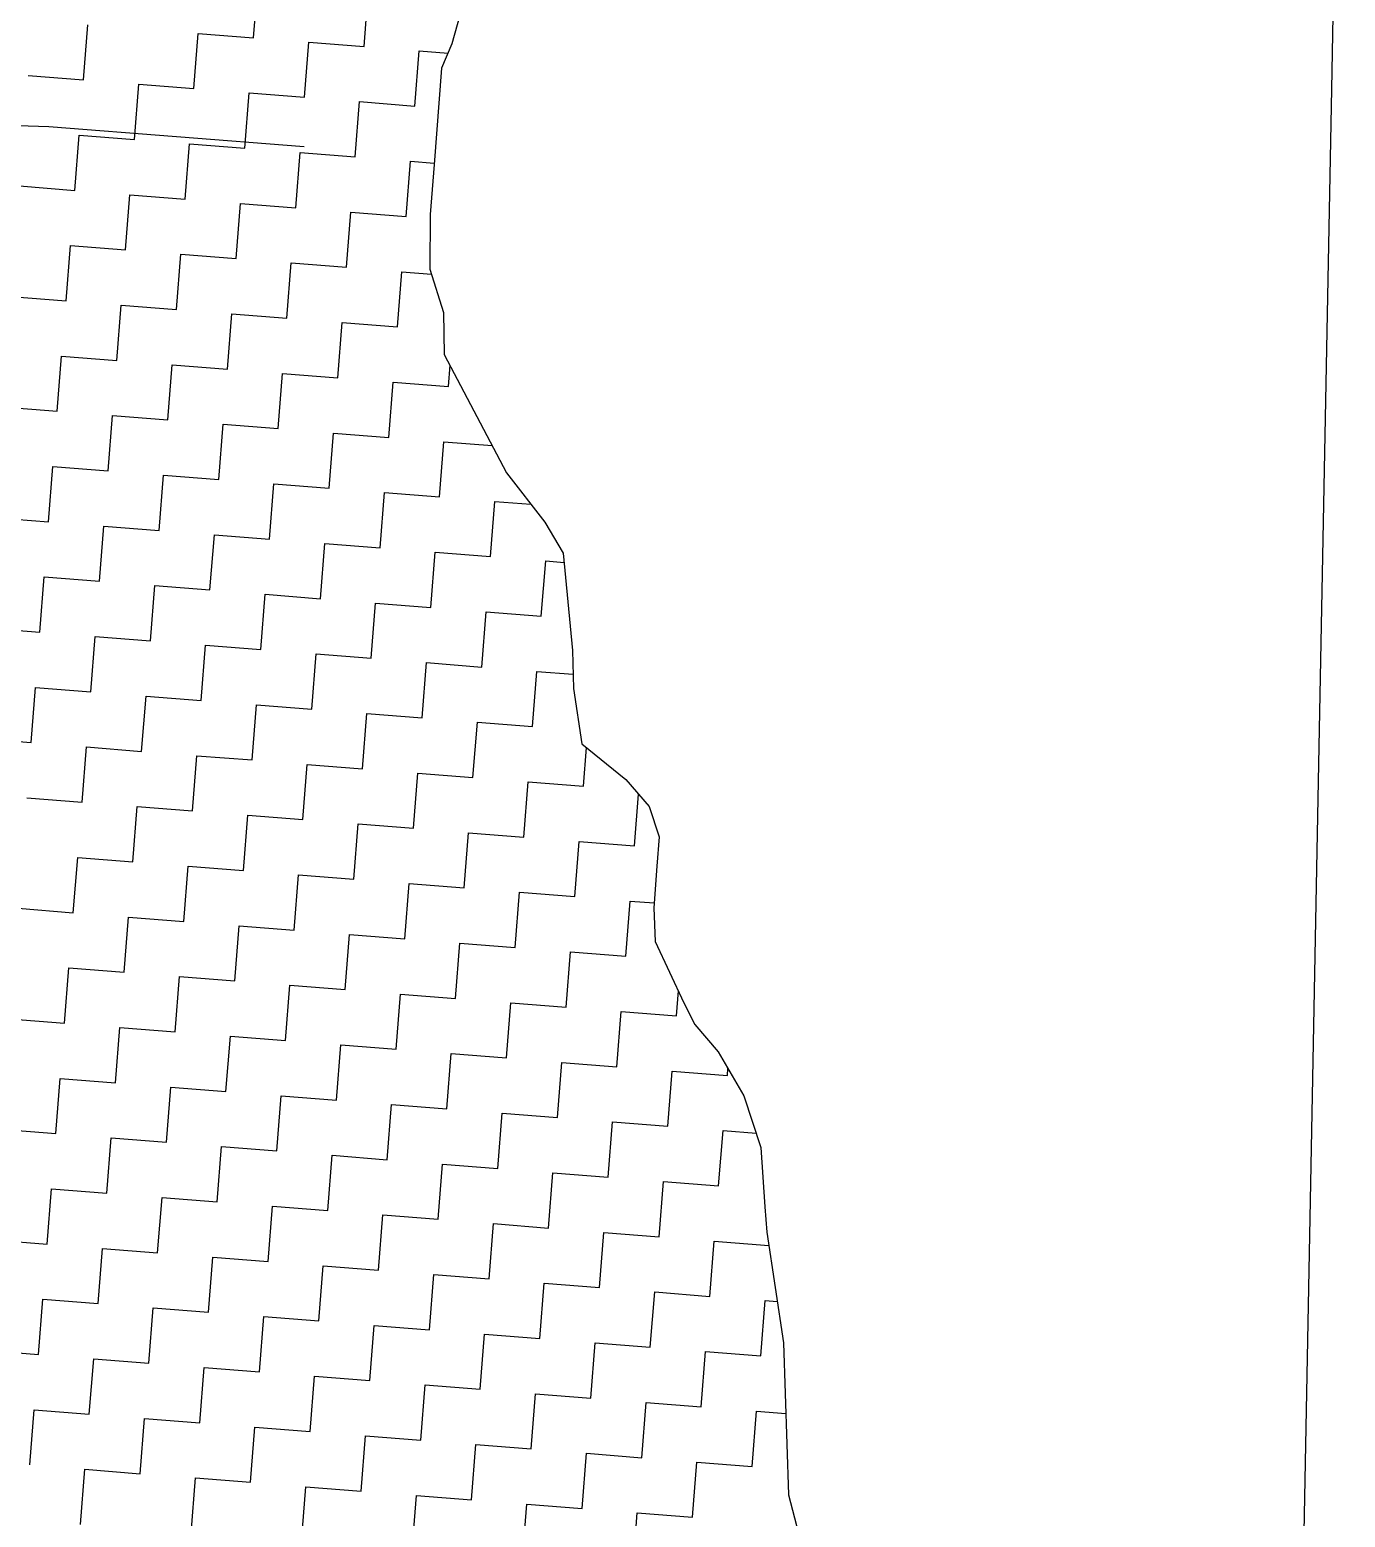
# Model space of a CAD drawing. Header units: metres. Extents: x 292752 to 294952, y 2098977 to 2102453.
# Drawn here: x 294777.5 to 294926.4, y 2100037.6 to 2100206 of the extents above; entities that cross this region are included whole.
import ezdxf

# ---------------------------------------------------------------- set-up
doc = ezdxf.new("R2010")
doc.units = ezdxf.units.M
for name, color, linetype in [('LINE_WATER', 4, 'Continuous'), ('POLY_HATCH', 12, 'Continuous'), ('V_BOUND_LINE', 7, 'Continuous')]:
    doc.layers.add(name, color=color, linetype=linetype)

msp = doc.modelspace()

# ---------------------------------------------------------------- linework, layer by layer
at = {"layer": 'LINE_WATER'}
for p, q in [((294779.65, 2100194.99), (294736.12, 2100196.51)), ((294808.57, 2100192.71), (294779.65, 2100194.99))]:
    msp.add_line(p, q, dxfattribs=at)
at = {"layer": 'POLY_HATCH'}
for p, q in [((294827.96, 2100214.17), (294825.28, 2100204.38)), ((294825.28, 2100204.38), (294824.11, 2100201.62)), ((294824.11, 2100201.62), (294823.25, 2100190.74)), ((294823.25, 2100190.74), (294822.81, 2100185.06)), ((294822.81, 2100185.06), (294822.79, 2100178.87)), ((294822.79, 2100178.87), (294824.31, 2100173.99)), ((294824.31, 2100173.99), (294824.41, 2100169.22)), ((294824.41, 2100169.22), (294831.45, 2100155.82)), ((294831.45, 2100155.82), (294835.78, 2100150.24)), ((294835.78, 2100150.24), (294837.88, 2100146.74)), ((294837.88, 2100146.74), (294838.92, 2100135.71)), ((294838.92, 2100135.71), (294839.05, 2100131.41)), ((294839.05, 2100131.41), (294839.99, 2100125.15)), ((294839.99, 2100125.15), (294844.96, 2100121.13)), ((294844.96, 2100121.13), (294847.58, 2100118.07)), ((294847.58, 2100118.07), (294848.74, 2100114.64)), ((294848.74, 2100114.64), (294848.48, 2100111.33)), ((294848.48, 2100111.33), (294848.11, 2100106.6)), ((294848.11, 2100106.6), (294848.28, 2100102.78)), ((294848.28, 2100102.78), (294849.91, 2100099.32)), ((294849.91, 2100099.32), (294851.54, 2100095.85)), ((294851.54, 2100095.85), (294852.78, 2100093.38)), ((294852.78, 2100093.38), (294855.39, 2100090.31)), ((294855.39, 2100090.31), (294858.33, 2100085.32)), ((294858.33, 2100085.32), (294860.25, 2100079.46)), ((294860.25, 2100079.46), (294860.68, 2100072.76)), ((294860.68, 2100072.76), (294860.93, 2100069.88)), ((294860.93, 2100069.88), (294862.8, 2100057.36)), ((294862.8, 2100057.36), (294863.35, 2100040.18)), ((294863.35, 2100040.18), (294869.56, 2100016.36))]:
    msp.add_line(p, q, dxfattribs=at)
at = {"layer": 'POLY_HATCH', "linetype": 'Continuous'}
for p, q in [((294802.83, 2100205.07), (294803.32, 2100211.32)), ((294815.33, 2100204.09), (294815.82, 2100210.34)), ((294783.58, 2100200.3), (294784.07, 2100206.55)), ((294796.08, 2100199.32), (294796.57, 2100205.57)), ((294796.57, 2100205.57), (294802.83, 2100205.07)), ((294808.58, 2100198.33), (294809.08, 2100204.58)), ((294809.08, 2100204.58), (294815.33, 2100204.09)), ((294821.08, 2100197.34), (294821.58, 2100203.59)), ((294821.58, 2100203.59), (294824.84, 2100203.34)), ((294777.33, 2100200.8), (294783.58, 2100200.3)), ((294789.34, 2100193.56), (294789.83, 2100199.81)), ((294789.83, 2100199.81), (294796.08, 2100199.32)), ((294801.84, 2100192.57), (294802.33, 2100198.82)), ((294802.33, 2100198.82), (294808.58, 2100198.33)), ((294814.34, 2100191.59), (294814.83, 2100197.84)), ((294814.83, 2100197.84), (294821.08, 2100197.34)), ((294782.59, 2100187.8), (294783.09, 2100194.05)), ((294783.09, 2100194.05), (294789.34, 2100193.56)), ((294795.1, 2100186.82), (294795.59, 2100193.07)), ((294795.59, 2100193.07), (294801.84, 2100192.57)), ((294807.6, 2100185.83), (294808.09, 2100192.08)), ((294808.09, 2100192.08), (294814.34, 2100191.59)), ((294820.1, 2100184.84), (294820.59, 2100191.09)), ((294820.59, 2100191.09), (294823.27, 2100190.88)), ((294776.34, 2100188.3), (294782.59, 2100187.8)), ((294788.35, 2100181.06), (294788.84, 2100187.31)), ((294788.84, 2100187.31), (294795.1, 2100186.82)), ((294800.85, 2100180.07), (294801.35, 2100186.32)), ((294801.35, 2100186.32), (294807.6, 2100185.83)), ((294813.35, 2100179.09), (294813.85, 2100185.34)), ((294813.85, 2100185.34), (294820.1, 2100184.84)), ((294781.61, 2100175.3), (294782.1, 2100181.55)), ((294782.1, 2100181.55), (294788.35, 2100181.06)), ((294794.11, 2100174.32), (294794.6, 2100180.57)), ((294794.6, 2100180.57), (294800.85, 2100180.07)), ((294806.61, 2100173.33), (294807.1, 2100179.58)), ((294807.1, 2100179.58), (294813.35, 2100179.09)), ((294819.11, 2100172.34), (294819.6, 2100178.59)), ((294819.6, 2100178.59), (294822.96, 2100178.33)), ((294775.36, 2100175.79), (294781.61, 2100175.3)), ((294787.36, 2100168.56), (294787.86, 2100174.81)), ((294787.86, 2100174.81), (294794.11, 2100174.32)), ((294799.87, 2100167.57), (294800.36, 2100173.82)), ((294800.36, 2100173.82), (294806.61, 2100173.33)), ((294812.37, 2100166.58), (294812.86, 2100172.84)), ((294812.86, 2100172.84), (294819.11, 2100172.34)), ((294780.62, 2100162.8), (294781.11, 2100169.05)), ((294781.11, 2100169.05), (294787.36, 2100168.56)), ((294793.12, 2100161.81), (294793.62, 2100168.06)), ((294793.62, 2100168.06), (294799.87, 2100167.57)), ((294824.87, 2100165.6), (294825.06, 2100168)), ((294805.62, 2100160.83), (294806.12, 2100167.08)), ((294806.12, 2100167.08), (294812.37, 2100166.58)), ((294818.12, 2100159.84), (294818.62, 2100166.09)), ((294818.62, 2100166.09), (294824.87, 2100165.6)), ((294774.37, 2100163.29), (294780.62, 2100162.8)), ((294786.38, 2100156.06), (294786.87, 2100162.31)), ((294786.87, 2100162.31), (294793.12, 2100161.81)), ((294798.88, 2100155.07), (294799.37, 2100161.32)), ((294799.37, 2100161.32), (294805.62, 2100160.83)), ((294811.38, 2100154.08), (294811.87, 2100160.33)), ((294811.87, 2100160.33), (294818.12, 2100159.84)), ((294823.88, 2100153.1), (294824.37, 2100159.35)), ((294824.37, 2100159.35), (294829.82, 2100158.92)), ((294779.63, 2100150.3), (294780.13, 2100156.55)), ((294780.13, 2100156.55), (294786.38, 2100156.06)), ((294792.14, 2100149.31), (294792.63, 2100155.56)), ((294792.63, 2100155.56), (294798.88, 2100155.07)), ((294804.64, 2100148.33), (294805.13, 2100154.58)), ((294805.13, 2100154.58), (294811.38, 2100154.08)), ((294817.14, 2100147.34), (294817.63, 2100153.59)), ((294817.63, 2100153.59), (294823.88, 2100153.1)), ((294829.64, 2100146.35), (294830.13, 2100152.6)), ((294830.13, 2100152.6), (294834.19, 2100152.28)), ((294773.38, 2100150.79), (294779.63, 2100150.3)), ((294785.39, 2100143.56), (294785.89, 2100149.81)), ((294785.89, 2100149.81), (294792.14, 2100149.31)), ((294797.89, 2100142.57), (294798.39, 2100148.82)), ((294798.39, 2100148.82), (294804.64, 2100148.33)), ((294810.39, 2100141.58), (294810.89, 2100147.83)), ((294810.89, 2100147.83), (294817.14, 2100147.34)), ((294822.89, 2100140.6), (294823.39, 2100146.85)), ((294823.39, 2100146.85), (294829.64, 2100146.35)), ((294835.39, 2100139.61), (294835.89, 2100145.86)), ((294835.89, 2100145.86), (294837.98, 2100145.7)), ((294778.65, 2100137.8), (294779.14, 2100144.05)), ((294779.14, 2100144.05), (294785.39, 2100143.56)), ((294791.15, 2100136.81), (294791.64, 2100143.06)), ((294791.64, 2100143.06), (294797.89, 2100142.57)), ((294803.65, 2100135.83), (294804.14, 2100142.08)), ((294804.14, 2100142.08), (294810.39, 2100141.58)), ((294816.15, 2100134.84), (294816.64, 2100141.09)), ((294816.64, 2100141.09), (294822.89, 2100140.6)), ((294828.65, 2100133.85), (294829.14, 2100140.1)), ((294829.14, 2100140.1), (294835.39, 2100139.61)), ((294772.4, 2100138.29), (294778.65, 2100137.8)), ((294784.41, 2100131.06), (294784.9, 2100137.31)), ((294784.9, 2100137.31), (294791.15, 2100136.81)), ((294796.91, 2100130.07), (294797.4, 2100136.32)), ((294797.4, 2100136.32), (294803.65, 2100135.83)), ((294809.41, 2100129.08), (294809.9, 2100135.33)), ((294809.9, 2100135.33), (294816.15, 2100134.84)), ((294821.91, 2100128.1), (294822.4, 2100134.35)), ((294822.4, 2100134.35), (294828.65, 2100133.85)), ((294834.41, 2100127.11), (294834.9, 2100133.36)), ((294834.9, 2100133.36), (294839, 2100133.04)), ((294777.66, 2100125.3), (294778.15, 2100131.55)), ((294778.15, 2100131.55), (294784.41, 2100131.06)), ((294790.16, 2100124.31), (294790.66, 2100130.56)), ((294790.66, 2100130.56), (294796.91, 2100130.07)), ((294802.66, 2100123.33), (294803.16, 2100129.58)), ((294803.16, 2100129.58), (294809.41, 2100129.08)), ((294815.16, 2100122.34), (294815.66, 2100128.59)), ((294815.66, 2100128.59), (294821.91, 2100128.1)), ((294827.66, 2100121.35), (294828.16, 2100127.6)), ((294828.16, 2100127.6), (294834.41, 2100127.11)), ((294771.41, 2100125.79), (294777.66, 2100125.3)), ((294783.42, 2100118.55), (294783.91, 2100124.81)), ((294783.91, 2100124.81), (294790.16, 2100124.31)), ((294795.92, 2100117.57), (294796.41, 2100123.82)), ((294796.41, 2100123.82), (294802.66, 2100123.33)), ((294840.17, 2100120.37), (294840.51, 2100124.73)), ((294808.42, 2100116.58), (294808.91, 2100122.83)), ((294808.91, 2100122.83), (294815.16, 2100122.34)), ((294820.92, 2100115.6), (294821.41, 2100121.85)), ((294821.41, 2100121.85), (294827.66, 2100121.35)), ((294833.42, 2100114.61), (294833.92, 2100120.86)), ((294833.92, 2100120.86), (294840.17, 2100120.37)), ((294777.17, 2100119.05), (294783.42, 2100118.55)), ((294845.92, 2100113.62), (294846.38, 2100119.47)), ((294789.18, 2100111.81), (294789.67, 2100118.06)), ((294789.67, 2100118.06), (294795.92, 2100117.57)), ((294801.68, 2100110.82), (294802.17, 2100117.08)), ((294802.17, 2100117.08), (294808.42, 2100116.58)), ((294814.18, 2100109.84), (294814.67, 2100116.09)), ((294814.67, 2100116.09), (294820.92, 2100115.6)), ((294826.68, 2100108.85), (294827.17, 2100115.1)), ((294827.17, 2100115.1), (294833.42, 2100114.61)), ((294839.18, 2100107.87), (294839.67, 2100114.12)), ((294839.67, 2100114.12), (294845.92, 2100113.62)), ((294782.43, 2100106.05), (294782.93, 2100112.3)), ((294782.93, 2100112.3), (294789.18, 2100111.81)), ((294794.93, 2100105.07), (294795.43, 2100111.32)), ((294795.43, 2100111.32), (294801.68, 2100110.82)), ((294807.43, 2100104.08), (294807.93, 2100110.33)), ((294807.93, 2100110.33), (294814.18, 2100109.84)), ((294819.93, 2100103.09), (294820.43, 2100109.34)), ((294820.43, 2100109.34), (294826.68, 2100108.85)), ((294832.44, 2100102.11), (294832.93, 2100108.36)), ((294832.93, 2100108.36), (294839.18, 2100107.87)), ((294844.94, 2100101.12), (294845.43, 2100107.37)), ((294845.43, 2100107.37), (294848.15, 2100107.16)), ((294776.18, 2100106.55), (294782.43, 2100106.05)), ((294788.19, 2100099.31), (294788.68, 2100105.56)), ((294788.68, 2100105.56), (294794.93, 2100105.07)), ((294800.69, 2100098.32), (294801.18, 2100104.57)), ((294801.18, 2100104.57), (294807.43, 2100104.08)), ((294813.19, 2100097.34), (294813.68, 2100103.59)), ((294813.68, 2100103.59), (294819.93, 2100103.09)), ((294825.69, 2100096.35), (294826.18, 2100102.6)), ((294826.18, 2100102.6), (294832.44, 2100102.11)), ((294838.19, 2100095.36), (294838.69, 2100101.61)), ((294838.69, 2100101.61), (294844.94, 2100101.12)), ((294781.45, 2100093.55), (294781.94, 2100099.8)), ((294781.94, 2100099.8), (294788.19, 2100099.31)), ((294793.95, 2100092.57), (294794.44, 2100098.82)), ((294794.44, 2100098.82), (294800.69, 2100098.32)), ((294806.45, 2100091.58), (294806.94, 2100097.83)), ((294806.94, 2100097.83), (294813.19, 2100097.34)), ((294818.95, 2100090.59), (294819.44, 2100096.84)), ((294819.44, 2100096.84), (294825.69, 2100096.35)), ((294850.69, 2100094.38), (294850.91, 2100097.19)), ((294831.45, 2100089.61), (294831.94, 2100095.86)), ((294831.94, 2100095.86), (294838.19, 2100095.36)), ((294775.2, 2100094.05), (294781.45, 2100093.55)), ((294843.95, 2100088.62), (294844.44, 2100094.87)), ((294844.44, 2100094.87), (294850.69, 2100094.38)), ((294787.2, 2100086.81), (294787.7, 2100093.06)), ((294787.7, 2100093.06), (294793.95, 2100092.57)), ((294799.7, 2100085.82), (294800.2, 2100092.07)), ((294800.2, 2100092.07), (294806.45, 2100091.58)), ((294812.2, 2100084.84), (294812.7, 2100091.09)), ((294812.7, 2100091.09), (294818.95, 2100090.59)), ((294824.71, 2100083.85), (294825.2, 2100090.1)), ((294825.2, 2100090.1), (294831.45, 2100089.61)), ((294837.21, 2100082.86), (294837.7, 2100089.11)), ((294837.7, 2100089.11), (294843.95, 2100088.62)), ((294856.45, 2100087.63), (294856.51, 2100088.42)), ((294780.46, 2100081.05), (294780.95, 2100087.3)), ((294780.95, 2100087.3), (294787.2, 2100086.81)), ((294849.71, 2100081.88), (294850.2, 2100088.13)), ((294850.2, 2100088.13), (294856.45, 2100087.63)), ((294792.96, 2100080.07), (294793.45, 2100086.32)), ((294793.45, 2100086.32), (294799.7, 2100085.82)), ((294805.46, 2100079.08), (294805.95, 2100085.33)), ((294805.95, 2100085.33), (294812.2, 2100084.84)), ((294817.96, 2100078.09), (294818.45, 2100084.34)), ((294818.45, 2100084.34), (294824.71, 2100083.85)), ((294830.46, 2100077.11), (294830.96, 2100083.36)), ((294830.96, 2100083.36), (294837.21, 2100082.86)), ((294842.96, 2100076.12), (294843.46, 2100082.37)), ((294843.46, 2100082.37), (294849.71, 2100081.88)), ((294774.21, 2100081.55), (294780.46, 2100081.05)), ((294786.22, 2100074.31), (294786.71, 2100080.56)), ((294786.71, 2100080.56), (294792.96, 2100080.07)), ((294855.46, 2100075.13), (294855.96, 2100081.38)), ((294855.96, 2100081.38), (294859.72, 2100081.09)), ((294798.72, 2100073.32), (294799.21, 2100079.57)), ((294799.21, 2100079.57), (294805.46, 2100079.08)), ((294811.22, 2100072.34), (294811.71, 2100078.59)), ((294811.71, 2100078.59), (294817.96, 2100078.09)), ((294823.72, 2100071.35), (294824.21, 2100077.6)), ((294824.21, 2100077.6), (294830.46, 2100077.11)), ((294836.22, 2100070.36), (294836.71, 2100076.61)), ((294836.71, 2100076.61), (294842.96, 2100076.12)), ((294848.72, 2100069.38), (294849.21, 2100075.63)), ((294849.21, 2100075.63), (294855.46, 2100075.13)), ((294779.47, 2100068.55), (294779.97, 2100074.8)), ((294779.97, 2100074.8), (294786.22, 2100074.31)), ((294791.97, 2100067.57), (294792.47, 2100073.82)), ((294792.47, 2100073.82), (294798.72, 2100073.32)), ((294804.47, 2100066.58), (294804.97, 2100072.83)), ((294804.97, 2100072.83), (294811.22, 2100072.34)), ((294816.97, 2100065.59), (294817.47, 2100071.84)), ((294817.47, 2100071.84), (294823.72, 2100071.35)), ((294829.48, 2100064.61), (294829.97, 2100070.86)), ((294829.97, 2100070.86), (294836.22, 2100070.36)), ((294841.98, 2100063.62), (294842.47, 2100069.87)), ((294842.47, 2100069.87), (294848.72, 2100069.38)), ((294773.22, 2100069.05), (294779.47, 2100068.55)), ((294854.48, 2100062.63), (294854.97, 2100068.88)), ((294854.97, 2100068.88), (294861.15, 2100068.4)), ((294785.23, 2100061.81), (294785.72, 2100068.06)), ((294785.72, 2100068.06), (294791.97, 2100067.57)), ((294797.73, 2100060.82), (294798.22, 2100067.07)), ((294798.22, 2100067.07), (294804.47, 2100066.58)), ((294810.23, 2100059.84), (294810.72, 2100066.09)), ((294810.72, 2100066.09), (294816.97, 2100065.59)), ((294822.73, 2100058.85), (294823.23, 2100065.1)), ((294823.23, 2100065.1), (294829.48, 2100064.61)), ((294835.23, 2100057.86), (294835.73, 2100064.11)), ((294835.73, 2100064.11), (294841.98, 2100063.62)), ((294847.73, 2100056.88), (294848.23, 2100063.13)), ((294848.23, 2100063.13), (294854.48, 2100062.63)), ((294778.49, 2100056.05), (294778.98, 2100062.3)), ((294778.98, 2100062.3), (294785.23, 2100061.81)), ((294860.23, 2100055.89), (294860.73, 2100062.14)), ((294860.73, 2100062.14), (294862.1, 2100062.03)), ((294790.99, 2100055.06), (294791.48, 2100061.32)), ((294791.48, 2100061.32), (294797.73, 2100060.82)), ((294803.49, 2100054.08), (294803.98, 2100060.33)), ((294803.98, 2100060.33), (294810.23, 2100059.84)), ((294815.99, 2100053.09), (294816.48, 2100059.34)), ((294816.48, 2100059.34), (294822.73, 2100058.85)), ((294828.49, 2100052.11), (294828.98, 2100058.36)), ((294828.98, 2100058.36), (294835.23, 2100057.86)), ((294772.24, 2100056.54), (294778.49, 2100056.05)), ((294840.99, 2100051.12), (294841.48, 2100057.37)), ((294841.48, 2100057.37), (294847.73, 2100056.88)), ((294853.49, 2100050.13), (294853.98, 2100056.38)), ((294853.98, 2100056.38), (294860.23, 2100055.89)), ((294784.24, 2100049.31), (294784.74, 2100055.56)), ((294784.74, 2100055.56), (294790.99, 2100055.06)), ((294796.74, 2100048.32), (294797.24, 2100054.57)), ((294797.24, 2100054.57), (294803.49, 2100054.08)), ((294809.24, 2100047.33), (294809.74, 2100053.58)), ((294809.74, 2100053.58), (294815.99, 2100053.09)), ((294821.75, 2100046.35), (294822.24, 2100052.6)), ((294822.24, 2100052.6), (294828.49, 2100052.11)), ((294834.25, 2100045.36), (294834.74, 2100051.61)), ((294834.74, 2100051.61), (294840.99, 2100051.12)), ((294777.5, 2100043.55), (294777.99, 2100049.8)), ((294777.99, 2100049.8), (294784.24, 2100049.31)), ((294846.75, 2100044.37), (294847.24, 2100050.63)), ((294847.24, 2100050.63), (294853.49, 2100050.13)), ((294859.25, 2100043.39), (294859.74, 2100049.64)), ((294859.74, 2100049.64), (294863.05, 2100049.38)), ((294790, 2100042.56), (294790.49, 2100048.81)), ((294790.49, 2100048.81), (294796.74, 2100048.32)), ((294802.5, 2100041.58), (294802.99, 2100047.83)), ((294802.99, 2100047.83), (294809.24, 2100047.33)), ((294815, 2100040.59), (294815.5, 2100046.84)), ((294815.5, 2100046.84), (294821.75, 2100046.35)), ((294827.5, 2100039.6), (294828, 2100045.85)), ((294828, 2100045.85), (294834.25, 2100045.36)), ((294840, 2100038.62), (294840.5, 2100044.87)), ((294840.5, 2100044.87), (294846.75, 2100044.37)), ((294783.26, 2100036.81), (294783.75, 2100043.06)), ((294783.75, 2100043.06), (294790, 2100042.56)), ((294852.5, 2100037.63), (294853, 2100043.88)), ((294853, 2100043.88), (294859.25, 2100043.39)), ((294795.76, 2100035.82), (294796.25, 2100042.07)), ((294796.25, 2100042.07), (294802.5, 2100041.58)), ((294808.26, 2100034.83), (294808.75, 2100041.08)), ((294808.75, 2100041.08), (294815, 2100040.59)), ((294820.76, 2100033.85), (294821.25, 2100040.1)), ((294821.25, 2100040.1), (294827.5, 2100039.6)), ((294833.26, 2100032.86), (294833.75, 2100039.11)), ((294833.75, 2100039.11), (294840, 2100038.62)), ((294845.76, 2100031.87), (294846.25, 2100038.12)), ((294846.25, 2100038.12), (294852.5, 2100037.63))]:
    msp.add_line(p, q, dxfattribs=at)
at = {"layer": 'V_BOUND_LINE'}
for p, q in [((294926.37, 2100282.52), (294924.83, 2100199.27)), ((294924.83, 2100199.27), (294923.31, 2100120.92)), ((294923.31, 2100120.92), (294921.14, 2100006.88))]:
    msp.add_line(p, q, dxfattribs=at)

doc.saveas('drawing.dxf')
